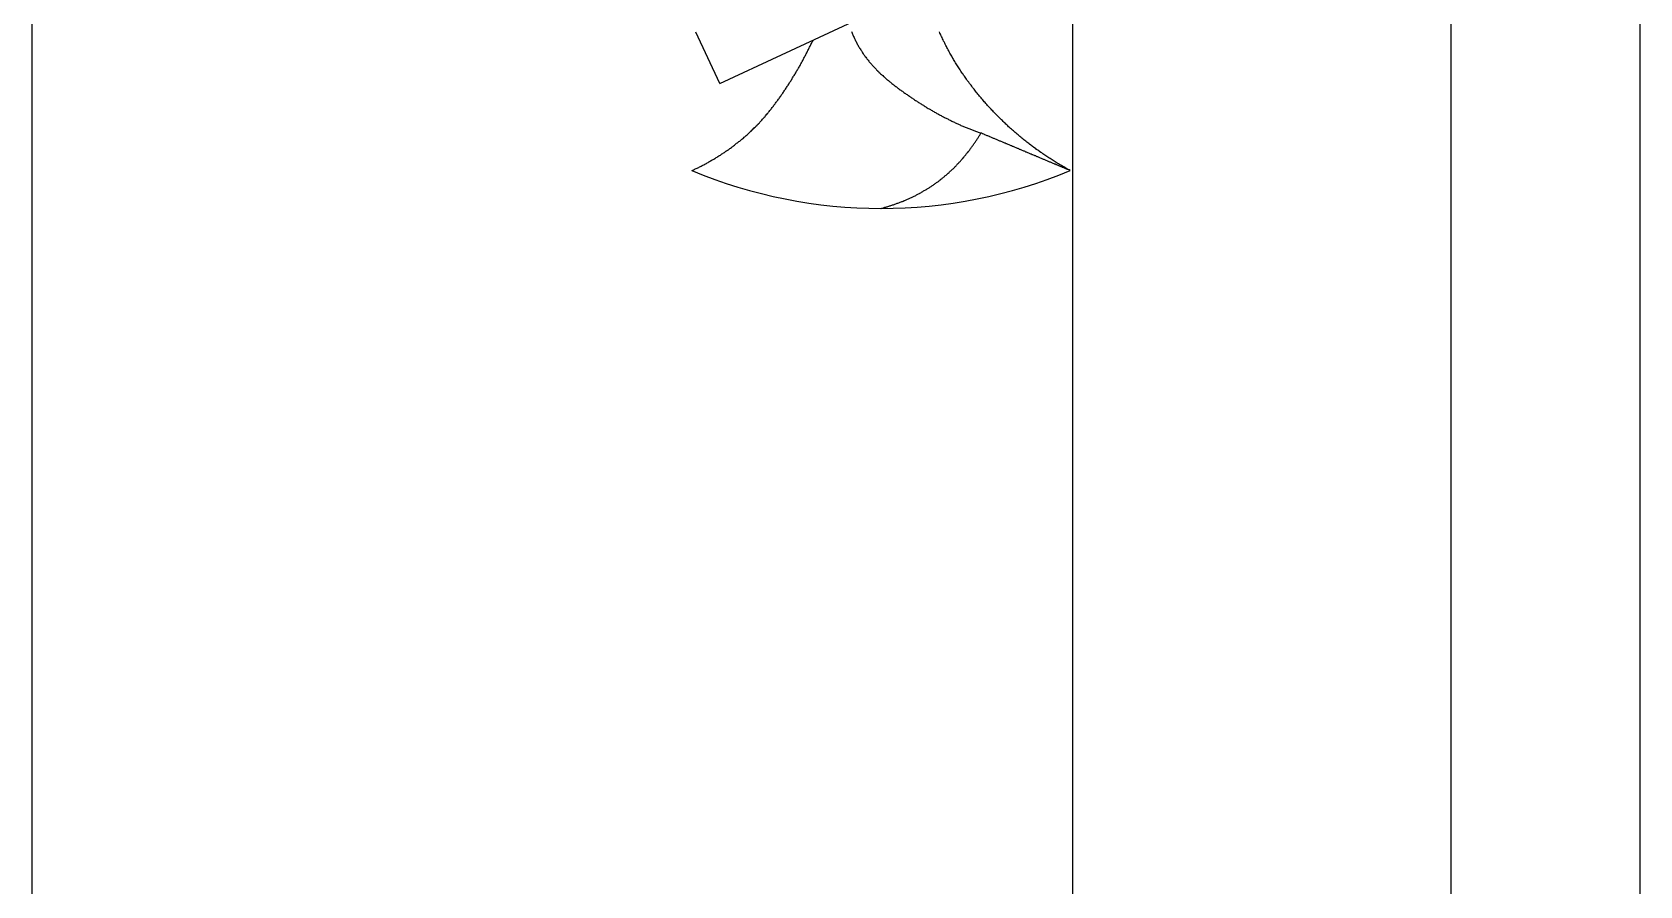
# Model space of a CAD drawing. Extents: x -613 to 599, y 141 to 558.
# Drawn here: x -443.27 to -434.77, y 222.92 to 227.43 of the extents above; entities that cross this region are included whole.
import ezdxf

# ---------------------------------------------------------------- set-up
doc = ezdxf.new("R2010")
doc.units = 0
doc.linetypes.add('CONTINOUS', pattern=[0])
doc.layers.get('0').update_dxf_attribs({"linetype": 'CONTINUOUS'})

msp = doc.modelspace()

# ---------------------------------------------------------------- linework, layer by layer
at = {"color": 7, "linetype": 'CONTINOUS'}
for p, q in [((-435.7728, 288.2509), (-435.7728, 208.2509)), ((-434.7728, 288.2509), (-434.7728, 208.2509)), ((-437.7728, 286.2509), (-437.7728, 210.2509)), ((-443.2728, 217.0009), (-443.2728, 244.5009)), ((-439.6363, 227.1609), (-437.8063, 228.0143)), ((-439.6363, 227.1609), (-439.7631, 227.4328))]:
    msp.add_line(p, q, dxfattribs=at)
at = {"color": 7}
for points in [[(-439.785, 226.701, 0), (-439.78, 226.703, 0), (-439.776, 226.705, 0), (-439.771, 226.707, 0), (-439.767, 226.71, 0), (-439.762, 226.712, 0), (-439.757, 226.714, 0), (-439.753, 226.716, 0), (-439.748, 226.718, 0), (-439.744, 226.721, 0), (-439.739, 226.723, 0), (-439.735, 226.725, 0), (-439.73, 226.728, 0), (-439.726, 226.73, 0), (-439.722, 226.732, 0), (-439.717, 226.735, 0), (-439.713, 226.737, 0), (-439.708, 226.739, 0), (-439.704, 226.742, 0), (-439.699, 226.744, 0), (-439.695, 226.747, 0), (-439.691, 226.749, 0), (-439.686, 226.752, 0), (-439.682, 226.754, 0), (-439.677, 226.757, 0), (-439.673, 226.759, 0), (-439.669, 226.762, 0), (-439.664, 226.765, 0), (-439.66, 226.767, 0), (-439.656, 226.77, 0), (-439.651, 226.772, 0), (-439.647, 226.775, 0), (-439.643, 226.778, 0), (-439.638, 226.781, 0), (-439.634, 226.783, 0), (-439.63, 226.786, 0), (-439.626, 226.789, 0), (-439.621, 226.792, 0), (-439.617, 226.794, 0), (-439.613, 226.797, 0), (-439.609, 226.8, 0), (-439.605, 226.803, 0), (-439.601, 226.806, 0), (-439.596, 226.809, 0), (-439.592, 226.811, 0), (-439.588, 226.814, 0), (-439.584, 226.817, 0), (-439.58, 226.82, 0), (-439.576, 226.823, 0), (-439.572, 226.826, 0), (-439.568, 226.829, 0), (-439.564, 226.832, 0), (-439.56, 226.835, 0), (-439.556, 226.838, 0), (-439.552, 226.842, 0), (-439.548, 226.845, 0), (-439.544, 226.848, 0), (-439.54, 226.851, 0), (-439.536, 226.854, 0), (-439.532, 226.857, 0), (-439.528, 226.86, 0), (-439.524, 226.864, 0), (-439.52, 226.867, 0), (-439.516, 226.87, 0), (-439.512, 226.873, 0), (-439.508, 226.877, 0), (-439.505, 226.88, 0), (-439.501, 226.883, 0), (-439.497, 226.887, 0), (-439.493, 226.89, 0), (-439.489, 226.893, 0), (-439.486, 226.897, 0), (-439.482, 226.9, 0), (-439.478, 226.904, 0), (-439.475, 226.907, 0), (-439.471, 226.91, 0), (-439.467, 226.914, 0), (-439.464, 226.917, 0), (-439.46, 226.921, 0), (-439.457, 226.924, 0), (-439.453, 226.928, 0), (-439.449, 226.932, 0), (-439.446, 226.935, 0), (-439.442, 226.939, 0), (-439.439, 226.942, 0), (-439.435, 226.946, 0), (-439.432, 226.95, 0), (-439.428, 226.953, 0), (-439.425, 226.957, 0), (-439.422, 226.961, 0), (-439.418, 226.964, 0), (-439.415, 226.968, 0), (-439.411, 226.972, 0), (-439.408, 226.976, 0), (-439.405, 226.979, 0), (-439.402, 226.983, 0), (-439.398, 226.987, 0), (-439.395, 226.991, 0), (-439.392, 226.995, 0), (-439.388, 226.998, 0), (-439.385, 227.002, 0), (-439.382, 227.006, 0), (-439.379, 227.01, 0), (-439.376, 227.014, 0), (-439.373, 227.018, 0), (-439.369, 227.022, 0), (-439.366, 227.026, 0), (-439.363, 227.03, 0), (-439.36, 227.034, 0), (-439.357, 227.038, 0), (-439.354, 227.042, 0), (-439.351, 227.046, 0), (-439.348, 227.05, 0), (-439.345, 227.054, 0), (-439.342, 227.058, 0), (-439.339, 227.062, 0), (-439.336, 227.066, 0), (-439.333, 227.07, 0), (-439.33, 227.074, 0), (-439.327, 227.078, 0), (-439.324, 227.082, 0), (-439.321, 227.086, 0), (-439.318, 227.09, 0), (-439.315, 227.095, 0), (-439.312, 227.099, 0), (-439.309, 227.103, 0), (-439.307, 227.107, 0), (-439.304, 227.111, 0), (-439.301, 227.115, 0), (-439.298, 227.119, 0), (-439.295, 227.124, 0), (-439.293, 227.128, 0), (-439.29, 227.132, 0), (-439.287, 227.136, 0), (-439.284, 227.14, 0), (-439.281, 227.145, 0), (-439.279, 227.149, 0), (-439.276, 227.153, 0), (-439.273, 227.157, 0), (-439.271, 227.162, 0), (-439.268, 227.166, 0), (-439.265, 227.17, 0), (-439.262, 227.174, 0), (-439.26, 227.179, 0), (-439.257, 227.183, 0), (-439.254, 227.187, 0), (-439.252, 227.192, 0), (-439.249, 227.196, 0), (-439.247, 227.2, 0), (-439.244, 227.204, 0), (-439.241, 227.209, 0), (-439.239, 227.213, 0), (-439.236, 227.217, 0), (-439.234, 227.222, 0), (-439.231, 227.226, 0), (-439.228, 227.23, 0), (-439.226, 227.235, 0), (-439.223, 227.239, 0), (-439.221, 227.243, 0), (-439.218, 227.248, 0), (-439.216, 227.252, 0), (-439.213, 227.256, 0), (-439.211, 227.261, 0), (-439.208, 227.265, 0), (-439.206, 227.27, 0), (-439.204, 227.274, 0), (-439.201, 227.278, 0), (-439.199, 227.283, 0), (-439.196, 227.287, 0), (-439.194, 227.292, 0), (-439.192, 227.296, 0), (-439.189, 227.3, 0), (-439.187, 227.305, 0), (-439.184, 227.309, 0), (-439.182, 227.314, 0), (-439.18, 227.318, 0), (-439.177, 227.323, 0), (-439.175, 227.327, 0), (-439.173, 227.332, 0), (-439.171, 227.336, 0), (-439.168, 227.341, 0), (-439.166, 227.345, 0), (-439.164, 227.35, 0), (-439.162, 227.354, 0), (-439.159, 227.359, 0), (-439.157, 227.363, 0), (-439.155, 227.368, 0), (-439.153, 227.372, 0), (-439.151, 227.377, 0), (-439.149, 227.381, 0), (-439.146, 227.386, 0), (-439.144, 227.39, 0)], [(-438.941, 227.436, 0), (-438.939, 227.432, 0), (-438.938, 227.427, 0), (-438.936, 227.423, 0), (-438.934, 227.418, 0), (-438.932, 227.414, 0), (-438.93, 227.409, 0), (-438.927, 227.405, 0), (-438.925, 227.4, 0), (-438.923, 227.396, 0), (-438.921, 227.392, 0), (-438.919, 227.387, 0), (-438.917, 227.383, 0), (-438.914, 227.378, 0), (-438.912, 227.374, 0), (-438.91, 227.37, 0), (-438.907, 227.365, 0), (-438.905, 227.361, 0), (-438.903, 227.357, 0), (-438.9, 227.353, 0), (-438.898, 227.348, 0), (-438.895, 227.344, 0), (-438.892, 227.34, 0), (-438.89, 227.336, 0), (-438.887, 227.332, 0), (-438.885, 227.328, 0), (-438.882, 227.324, 0), (-438.879, 227.319, 0), (-438.876, 227.315, 0), (-438.874, 227.311, 0), (-438.871, 227.307, 0), (-438.868, 227.303, 0), (-438.865, 227.3, 0), (-438.862, 227.296, 0), (-438.859, 227.292, 0), (-438.856, 227.288, 0), (-438.853, 227.284, 0), (-438.85, 227.28, 0), (-438.847, 227.276, 0), (-438.844, 227.273, 0), (-438.841, 227.269, 0), (-438.837, 227.265, 0), (-438.834, 227.262, 0), (-438.831, 227.258, 0), (-438.828, 227.254, 0), (-438.824, 227.251, 0), (-438.821, 227.247, 0), (-438.818, 227.244, 0), (-438.814, 227.24, 0), (-438.811, 227.237, 0), (-438.808, 227.233, 0), (-438.804, 227.23, 0), (-438.801, 227.226, 0), (-438.797, 227.223, 0), (-438.794, 227.219, 0), (-438.79, 227.216, 0), (-438.787, 227.213, 0), (-438.783, 227.209, 0), (-438.779, 227.206, 0), (-438.776, 227.203, 0), (-438.772, 227.199, 0), (-438.768, 227.196, 0), (-438.765, 227.193, 0), (-438.761, 227.19, 0), (-438.757, 227.186, 0), (-438.754, 227.183, 0), (-438.75, 227.18, 0), (-438.746, 227.177, 0), (-438.742, 227.174, 0), (-438.738, 227.171, 0), (-438.735, 227.168, 0), (-438.731, 227.164, 0), (-438.727, 227.161, 0), (-438.723, 227.158, 0), (-438.719, 227.155, 0), (-438.715, 227.152, 0), (-438.711, 227.149, 0), (-438.707, 227.146, 0), (-438.703, 227.143, 0), (-438.699, 227.14, 0), (-438.695, 227.137, 0), (-438.692, 227.134, 0), (-438.688, 227.131, 0), (-438.684, 227.128, 0), (-438.68, 227.126, 0), (-438.676, 227.123, 0), (-438.672, 227.12, 0), (-438.668, 227.117, 0), (-438.664, 227.114, 0), (-438.659, 227.111, 0), (-438.655, 227.108, 0), (-438.651, 227.105, 0), (-438.647, 227.103, 0), (-438.643, 227.1, 0), (-438.639, 227.097, 0), (-438.635, 227.094, 0), (-438.631, 227.091, 0), (-438.627, 227.089, 0), (-438.623, 227.086, 0), (-438.619, 227.083, 0), (-438.615, 227.08, 0), (-438.611, 227.078, 0), (-438.607, 227.075, 0), (-438.602, 227.072, 0), (-438.598, 227.069, 0), (-438.594, 227.067, 0), (-438.59, 227.064, 0), (-438.586, 227.061, 0), (-438.582, 227.059, 0), (-438.578, 227.056, 0), (-438.573, 227.053, 0), (-438.569, 227.051, 0), (-438.565, 227.048, 0), (-438.561, 227.046, 0), (-438.557, 227.043, 0), (-438.552, 227.04, 0), (-438.548, 227.038, 0), (-438.544, 227.035, 0), (-438.54, 227.033, 0), (-438.536, 227.03, 0), (-438.531, 227.028, 0), (-438.527, 227.025, 0), (-438.523, 227.023, 0), (-438.519, 227.02, 0), (-438.514, 227.018, 0), (-438.51, 227.015, 0), (-438.506, 227.013, 0), (-438.502, 227.01, 0), (-438.497, 227.008, 0), (-438.493, 227.006, 0), (-438.489, 227.003, 0), (-438.485, 227.001, 0), (-438.48, 226.999, 0), (-438.476, 226.996, 0), (-438.472, 226.994, 0), (-438.467, 226.992, 0), (-438.463, 226.989, 0), (-438.459, 226.987, 0), (-438.454, 226.985, 0), (-438.45, 226.982, 0), (-438.446, 226.98, 0), (-438.441, 226.978, 0), (-438.437, 226.976, 0), (-438.432, 226.974, 0), (-438.428, 226.971, 0), (-438.424, 226.969, 0), (-438.419, 226.967, 0), (-438.415, 226.965, 0), (-438.41, 226.963, 0), (-438.406, 226.961, 0), (-438.402, 226.959, 0), (-438.397, 226.956, 0), (-438.393, 226.954, 0), (-438.388, 226.952, 0), (-438.384, 226.95, 0), (-438.379, 226.948, 0), (-438.375, 226.946, 0), (-438.371, 226.944, 0), (-438.366, 226.942, 0), (-438.362, 226.94, 0), (-438.357, 226.938, 0), (-438.353, 226.936, 0), (-438.348, 226.934, 0), (-438.344, 226.933, 0), (-438.339, 226.931, 0), (-438.335, 226.929, 0), (-438.33, 226.927, 0), (-438.326, 226.925, 0), (-438.321, 226.923, 0), (-438.316, 226.921, 0), (-438.312, 226.92, 0), (-438.307, 226.918, 0), (-438.303, 226.916, 0), (-438.298, 226.914, 0), (-438.294, 226.913, 0), (-438.289, 226.911, 0), (-438.285, 226.909, 0), (-438.28, 226.908, 0), (-438.275, 226.906, 0), (-438.271, 226.904, 0), (-438.266, 226.903, 0), (-438.261, 226.901, 0), (-438.257, 226.899, 0)], [(-437.785, 226.701, 0), (-437.79, 226.704, 0), (-437.796, 226.707, 0), (-437.802, 226.71, 0), (-437.808, 226.714, 0), (-437.813, 226.717, 0), (-437.819, 226.72, 0), (-437.824, 226.723, 0), (-437.83, 226.727, 0), (-437.836, 226.73, 0), (-437.841, 226.733, 0), (-437.847, 226.737, 0), (-437.853, 226.74, 0), (-437.858, 226.744, 0), (-437.864, 226.747, 0), (-437.869, 226.75, 0), (-437.875, 226.754, 0), (-437.88, 226.757, 0), (-437.886, 226.761, 0), (-437.891, 226.764, 0), (-437.897, 226.768, 0), (-437.902, 226.772, 0), (-437.908, 226.775, 0), (-437.913, 226.779, 0), (-437.919, 226.783, 0), (-437.924, 226.786, 0), (-437.93, 226.79, 0), (-437.935, 226.794, 0), (-437.94, 226.797, 0), (-437.946, 226.801, 0), (-437.951, 226.805, 0), (-437.956, 226.809, 0), (-437.962, 226.813, 0), (-437.967, 226.817, 0), (-437.972, 226.82, 0), (-437.978, 226.824, 0), (-437.983, 226.828, 0), (-437.988, 226.832, 0), (-437.993, 226.836, 0), (-437.999, 226.84, 0), (-438.004, 226.844, 0), (-438.009, 226.848, 0), (-438.014, 226.852, 0), (-438.019, 226.856, 0), (-438.025, 226.86, 0), (-438.03, 226.864, 0), (-438.035, 226.869, 0), (-438.04, 226.873, 0), (-438.045, 226.877, 0), (-438.05, 226.881, 0), (-438.055, 226.885, 0), (-438.06, 226.89, 0), (-438.065, 226.894, 0), (-438.07, 226.898, 0), (-438.075, 226.902, 0), (-438.08, 226.907, 0), (-438.085, 226.911, 0), (-438.09, 226.915, 0), (-438.095, 226.92, 0), (-438.1, 226.924, 0), (-438.105, 226.929, 0), (-438.11, 226.933, 0), (-438.115, 226.937, 0), (-438.119, 226.942, 0), (-438.124, 226.946, 0), (-438.129, 226.951, 0), (-438.134, 226.955, 0), (-438.139, 226.96, 0), (-438.143, 226.965, 0), (-438.148, 226.969, 0), (-438.153, 226.974, 0), (-438.157, 226.978, 0), (-438.162, 226.983, 0), (-438.167, 226.988, 0), (-438.171, 226.992, 0), (-438.176, 226.997, 0), (-438.181, 227.002, 0), (-438.185, 227.007, 0), (-438.19, 227.011, 0), (-438.194, 227.016, 0), (-438.199, 227.021, 0), (-438.203, 227.026, 0), (-438.208, 227.031, 0), (-438.212, 227.035, 0), (-438.217, 227.04, 0), (-438.221, 227.045, 0), (-438.226, 227.05, 0), (-438.23, 227.055, 0), (-438.234, 227.06, 0), (-438.239, 227.065, 0), (-438.243, 227.07, 0), (-438.247, 227.075, 0), (-438.252, 227.08, 0), (-438.256, 227.085, 0), (-438.26, 227.09, 0), (-438.264, 227.095, 0), (-438.268, 227.1, 0), (-438.273, 227.105, 0), (-438.277, 227.11, 0), (-438.281, 227.115, 0), (-438.285, 227.121, 0), (-438.289, 227.126, 0), (-438.293, 227.131, 0), (-438.297, 227.136, 0), (-438.301, 227.141, 0), (-438.305, 227.147, 0), (-438.309, 227.152, 0), (-438.313, 227.157, 0), (-438.317, 227.162, 0), (-438.321, 227.168, 0), (-438.325, 227.173, 0), (-438.329, 227.178, 0), (-438.333, 227.184, 0), (-438.336, 227.189, 0), (-438.34, 227.194, 0), (-438.344, 227.2, 0), (-438.348, 227.205, 0), (-438.351, 227.211, 0), (-438.355, 227.216, 0), (-438.359, 227.222, 0), (-438.362, 227.227, 0), (-438.366, 227.233, 0), (-438.37, 227.238, 0), (-438.373, 227.244, 0), (-438.377, 227.249, 0), (-438.38, 227.255, 0), (-438.384, 227.26, 0), (-438.387, 227.266, 0), (-438.391, 227.271, 0), (-438.394, 227.277, 0), (-438.398, 227.283, 0), (-438.401, 227.288, 0), (-438.404, 227.294, 0), (-438.408, 227.3, 0), (-438.411, 227.305, 0), (-438.414, 227.311, 0), (-438.417, 227.317, 0), (-438.421, 227.322, 0), (-438.424, 227.328, 0), (-438.427, 227.334, 0), (-438.43, 227.34, 0), (-438.433, 227.346, 0), (-438.436, 227.351, 0), (-438.439, 227.357, 0), (-438.442, 227.363, 0), (-438.445, 227.369, 0), (-438.448, 227.375, 0), (-438.451, 227.381, 0), (-438.454, 227.386, 0), (-438.457, 227.392, 0), (-438.46, 227.398, 0), (-438.462, 227.404, 0), (-438.465, 227.41, 0), (-438.468, 227.416, 0), (-438.47, 227.422, 0), (-438.473, 227.428, 0), (-438.476, 227.434, 0)], [(-438.785, 226.501, 0), (-438.781, 226.502, 0), (-438.777, 226.503, 0), (-438.772, 226.504, 0), (-438.768, 226.505, 0), (-438.764, 226.507, 0), (-438.76, 226.508, 0), (-438.756, 226.509, 0), (-438.752, 226.51, 0), (-438.748, 226.511, 0), (-438.744, 226.513, 0), (-438.74, 226.514, 0), (-438.736, 226.515, 0), (-438.732, 226.516, 0), (-438.728, 226.518, 0), (-438.724, 226.519, 0), (-438.719, 226.52, 0), (-438.715, 226.522, 0), (-438.711, 226.523, 0), (-438.707, 226.525, 0), (-438.703, 226.526, 0), (-438.699, 226.528, 0), (-438.695, 226.529, 0), (-438.691, 226.531, 0), (-438.687, 226.532, 0), (-438.683, 226.534, 0), (-438.679, 226.535, 0), (-438.675, 226.537, 0), (-438.671, 226.538, 0), (-438.667, 226.54, 0), (-438.663, 226.542, 0), (-438.659, 226.543, 0), (-438.656, 226.545, 0), (-438.652, 226.547, 0), (-438.648, 226.548, 0), (-438.644, 226.55, 0), (-438.64, 226.552, 0), (-438.636, 226.553, 0), (-438.632, 226.555, 0), (-438.628, 226.557, 0), (-438.624, 226.559, 0), (-438.62, 226.561, 0), (-438.617, 226.562, 0), (-438.613, 226.564, 0), (-438.609, 226.566, 0), (-438.605, 226.568, 0), (-438.601, 226.57, 0), (-438.597, 226.572, 0), (-438.594, 226.574, 0), (-438.59, 226.576, 0), (-438.586, 226.578, 0), (-438.582, 226.58, 0), (-438.579, 226.582, 0), (-438.575, 226.584, 0), (-438.571, 226.586, 0), (-438.567, 226.588, 0), (-438.564, 226.59, 0), (-438.56, 226.593, 0), (-438.556, 226.595, 0), (-438.552, 226.597, 0), (-438.549, 226.599, 0), (-438.545, 226.601, 0), (-438.541, 226.604, 0), (-438.538, 226.606, 0), (-438.534, 226.608, 0), (-438.531, 226.61, 0), (-438.527, 226.613, 0), (-438.523, 226.615, 0), (-438.52, 226.617, 0), (-438.516, 226.62, 0), (-438.513, 226.622, 0), (-438.509, 226.624, 0), (-438.506, 226.627, 0), (-438.502, 226.629, 0), (-438.499, 226.632, 0), (-438.495, 226.634, 0), (-438.492, 226.637, 0), (-438.488, 226.639, 0), (-438.485, 226.642, 0), (-438.481, 226.644, 0), (-438.478, 226.647, 0), (-438.475, 226.65, 0), (-438.471, 226.652, 0), (-438.468, 226.655, 0), (-438.464, 226.657, 0), (-438.461, 226.66, 0), (-438.458, 226.663, 0), (-438.454, 226.666, 0), (-438.451, 226.668, 0), (-438.448, 226.671, 0), (-438.445, 226.674, 0), (-438.441, 226.677, 0), (-438.438, 226.679, 0), (-438.435, 226.682, 0), (-438.432, 226.685, 0), (-438.429, 226.688, 0), (-438.425, 226.691, 0), (-438.422, 226.694, 0), (-438.419, 226.697, 0), (-438.416, 226.699, 0), (-438.413, 226.702, 0), (-438.41, 226.705, 0), (-438.407, 226.708, 0), (-438.404, 226.711, 0), (-438.4, 226.714, 0), (-438.397, 226.717, 0), (-438.394, 226.72, 0), (-438.391, 226.723, 0), (-438.388, 226.726, 0), (-438.385, 226.729, 0), (-438.382, 226.733, 0), (-438.38, 226.736, 0), (-438.377, 226.739, 0), (-438.374, 226.742, 0), (-438.371, 226.745, 0), (-438.368, 226.748, 0), (-438.365, 226.751, 0), (-438.362, 226.755, 0), (-438.359, 226.758, 0), (-438.356, 226.761, 0), (-438.354, 226.764, 0), (-438.351, 226.767, 0), (-438.348, 226.771, 0), (-438.345, 226.774, 0), (-438.343, 226.777, 0), (-438.34, 226.781, 0), (-438.337, 226.784, 0), (-438.334, 226.787, 0), (-438.332, 226.791, 0), (-438.329, 226.794, 0), (-438.326, 226.797, 0), (-438.324, 226.801, 0), (-438.321, 226.804, 0), (-438.319, 226.807, 0), (-438.316, 226.811, 0), (-438.313, 226.814, 0), (-438.311, 226.818, 0), (-438.308, 226.821, 0), (-438.306, 226.825, 0), (-438.303, 226.828, 0), (-438.301, 226.832, 0), (-438.298, 226.835, 0), (-438.296, 226.839, 0), (-438.294, 226.842, 0), (-438.291, 226.846, 0), (-438.289, 226.849, 0), (-438.286, 226.853, 0), (-438.284, 226.856, 0), (-438.282, 226.86, 0), (-438.279, 226.863, 0), (-438.277, 226.867, 0), (-438.275, 226.87, 0), (-438.272, 226.874, 0), (-438.27, 226.878, 0), (-438.268, 226.881, 0), (-438.266, 226.885, 0), (-438.263, 226.888, 0), (-438.261, 226.892, 0), (-438.259, 226.896, 0), (-438.257, 226.899, 0)], [(-437.785, 226.701, 0), (-437.788, 226.703, 0), (-437.792, 226.704, 0), (-437.796, 226.706, 0), (-437.8, 226.707, 0), (-437.803, 226.709, 0), (-437.807, 226.71, 0), (-437.811, 226.712, 0), (-437.814, 226.713, 0), (-437.818, 226.715, 0), (-437.822, 226.717, 0), (-437.826, 226.718, 0), (-437.829, 226.72, 0), (-437.833, 226.721, 0), (-437.837, 226.723, 0), (-437.84, 226.724, 0), (-437.844, 226.726, 0), (-437.848, 226.728, 0), (-437.852, 226.729, 0), (-437.855, 226.731, 0), (-437.859, 226.732, 0), (-437.863, 226.734, 0), (-437.867, 226.735, 0), (-437.87, 226.737, 0), (-437.874, 226.738, 0), (-437.878, 226.74, 0), (-437.881, 226.742, 0), (-437.885, 226.743, 0), (-437.889, 226.745, 0), (-437.893, 226.746, 0), (-437.896, 226.748, 0), (-437.9, 226.749, 0), (-437.904, 226.751, 0), (-437.907, 226.753, 0), (-437.911, 226.754, 0), (-437.915, 226.756, 0), (-437.919, 226.757, 0), (-437.922, 226.759, 0), (-437.926, 226.76, 0), (-437.93, 226.762, 0), (-437.933, 226.763, 0), (-437.937, 226.765, 0), (-437.941, 226.767, 0), (-437.945, 226.768, 0), (-437.948, 226.77, 0), (-437.952, 226.771, 0), (-437.956, 226.773, 0), (-437.959, 226.774, 0), (-437.963, 226.776, 0), (-437.967, 226.778, 0), (-437.971, 226.779, 0), (-437.974, 226.781, 0), (-437.978, 226.782, 0), (-437.982, 226.784, 0), (-437.985, 226.785, 0), (-437.989, 226.787, 0), (-437.993, 226.788, 0), (-437.997, 226.79, 0), (-438, 226.792, 0), (-438.004, 226.793, 0), (-438.008, 226.795, 0), (-438.012, 226.796, 0), (-438.015, 226.798, 0), (-438.019, 226.799, 0), (-438.023, 226.801, 0), (-438.026, 226.803, 0), (-438.03, 226.804, 0), (-438.034, 226.806, 0), (-438.038, 226.807, 0), (-438.041, 226.809, 0), (-438.045, 226.81, 0), (-438.049, 226.812, 0), (-438.052, 226.813, 0), (-438.056, 226.815, 0), (-438.06, 226.817, 0), (-438.064, 226.818, 0), (-438.067, 226.82, 0), (-438.071, 226.821, 0), (-438.075, 226.823, 0), (-438.078, 226.824, 0), (-438.082, 226.826, 0), (-438.086, 226.828, 0), (-438.09, 226.829, 0), (-438.093, 226.831, 0), (-438.097, 226.832, 0), (-438.101, 226.834, 0), (-438.104, 226.835, 0), (-438.108, 226.837, 0), (-438.112, 226.838, 0), (-438.116, 226.84, 0), (-438.119, 226.842, 0), (-438.123, 226.843, 0), (-438.127, 226.845, 0), (-438.13, 226.846, 0), (-438.134, 226.848, 0), (-438.138, 226.849, 0), (-438.142, 226.851, 0), (-438.145, 226.853, 0), (-438.149, 226.854, 0), (-438.153, 226.856, 0), (-438.156, 226.857, 0), (-438.16, 226.859, 0), (-438.164, 226.86, 0), (-438.168, 226.862, 0), (-438.171, 226.863, 0), (-438.175, 226.865, 0), (-438.179, 226.867, 0), (-438.183, 226.868, 0), (-438.186, 226.87, 0), (-438.19, 226.871, 0), (-438.194, 226.873, 0), (-438.197, 226.874, 0), (-438.201, 226.876, 0), (-438.205, 226.878, 0), (-438.209, 226.879, 0), (-438.212, 226.881, 0), (-438.216, 226.882, 0), (-438.22, 226.884, 0), (-438.223, 226.885, 0), (-438.227, 226.887, 0), (-438.231, 226.888, 0), (-438.235, 226.89, 0), (-438.238, 226.892, 0), (-438.242, 226.893, 0), (-438.246, 226.895, 0), (-438.249, 226.896, 0), (-438.253, 226.898, 0), (-438.257, 226.899, 0)]]:
    msp.add_polyline3d(points, dxfattribs=at)
at = {"color": 7, "linetype": 'CONTINOUS'}
msp.add_arc((-438.7847, 229.1009), 2.6, 247.38014, 292.61987, dxfattribs=at)

doc.saveas('drawing.dxf')
